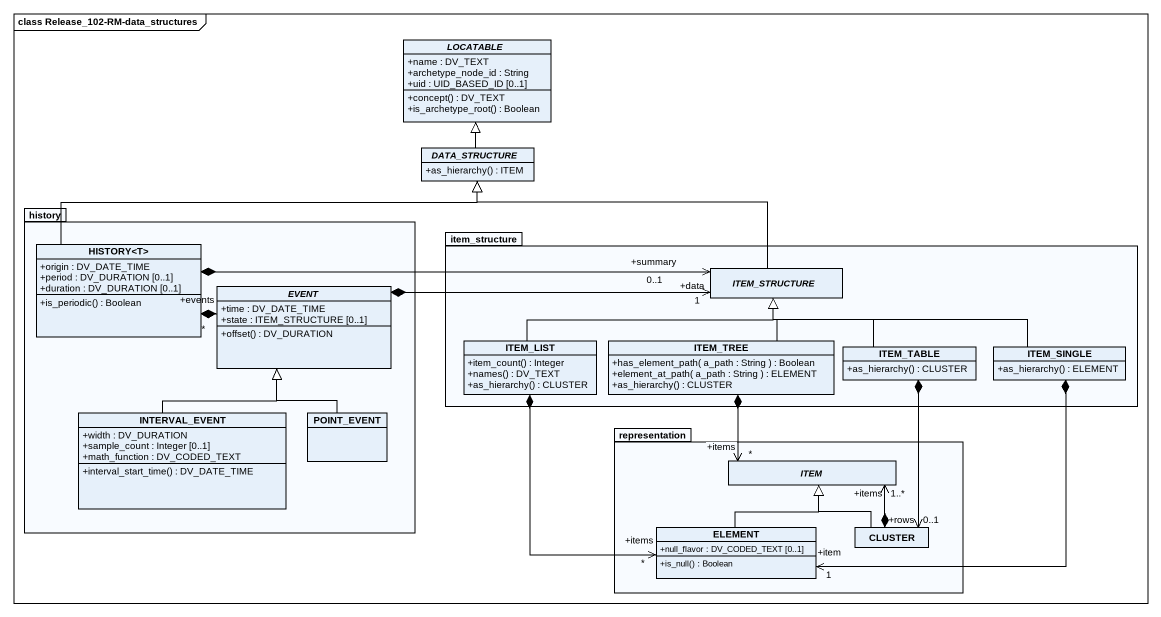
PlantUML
@startuml
mainframe class Release_102-RM-data_structures
hide circle
hide empty members
skinparam classAttributeIconSize 0
abstract class LOCATABLE {
  +name : DV_TEXT
  +archetype_node_id : String
  +uid : UID_BASED_ID [0..1]
  +concept() : DV_TEXT
  +is_archetype_root() : Boolean
}
abstract class DATA_STRUCTURE {
  +as_hierarchy() : ITEM
}
package history {
  class "HISTORY<T>" as HISTORY_T {
    +origin : DV_DATE_TIME
    +period : DV_DURATION [0..1]
    +duration : DV_DURATION [0..1]
    +is_periodic() : Boolean
  }
  abstract class EVENT {
    +time : DV_DATE_TIME
    +state : ITEM_STRUCTURE [0..1]
    +offset() : DV_DURATION
  }
  class INTERVAL_EVENT {
    +width : DV_DURATION
    +sample_count : Integer [0..1]
    +math_function : DV_CODED_TEXT
    +interval_start_time() : DV_DATE_TIME
  }
  class POINT_EVENT
}
package item_structure {
  abstract class ITEM_STRUCTURE
  class ITEM_LIST {
    +item_count() : Integer
    +names() : DV_TEXT
    +as_hierarchy() : CLUSTER
  }
  class ITEM_TREE {
    +has_element_path( a_path : String ) : Boolean
    +element_at_path( a_path : String ) : ELEMENT
    +as_hierarchy() : CLUSTER
  }
  class ITEM_TABLE {
    +as_hierarchy() : CLUSTER
  }
  class ITEM_SINGLE {
    +as_hierarchy() : ELEMENT
  }
}
package representation {
  abstract class ITEM
  class ELEMENT {
    +null_flavor : DV_CODED_TEXT [0..1]
    +is_null() : Boolean
  }
  class CLUSTER
}
DATA_STRUCTURE -up-|> LOCATABLE
HISTORY_T -right-|> DATA_STRUCTURE
HISTORY_T *-right-> "+summary\n0..1" ITEM_STRUCTURE
HISTORY_T *-right-> "+events\n*" EVENT
ITEM_STRUCTURE -left-|> DATA_STRUCTURE
EVENT *-right-> "+data\n1" ITEM_STRUCTURE
ITEM_LIST -right-|> ITEM_STRUCTURE
ITEM_LIST *--> "+items\n*" ELEMENT
ITEM_TREE -up-|> ITEM_STRUCTURE
ITEM_TREE *--> "+items\n*" ITEM
ITEM_TABLE -up-|> ITEM_STRUCTURE
ITEM_TABLE *--> "+rows\n0..1" CLUSTER
ITEM_SINGLE -left-|> ITEM_STRUCTURE
ITEM_SINGLE *-left-> "+item\n1" ELEMENT
INTERVAL_EVENT -up-|> EVENT
POINT_EVENT -up-|> EVENT
ELEMENT -up-|> ITEM
CLUSTER *-up-> "+items\n1..*" ITEM
CLUSTER -up-|> ITEM
@enduml
